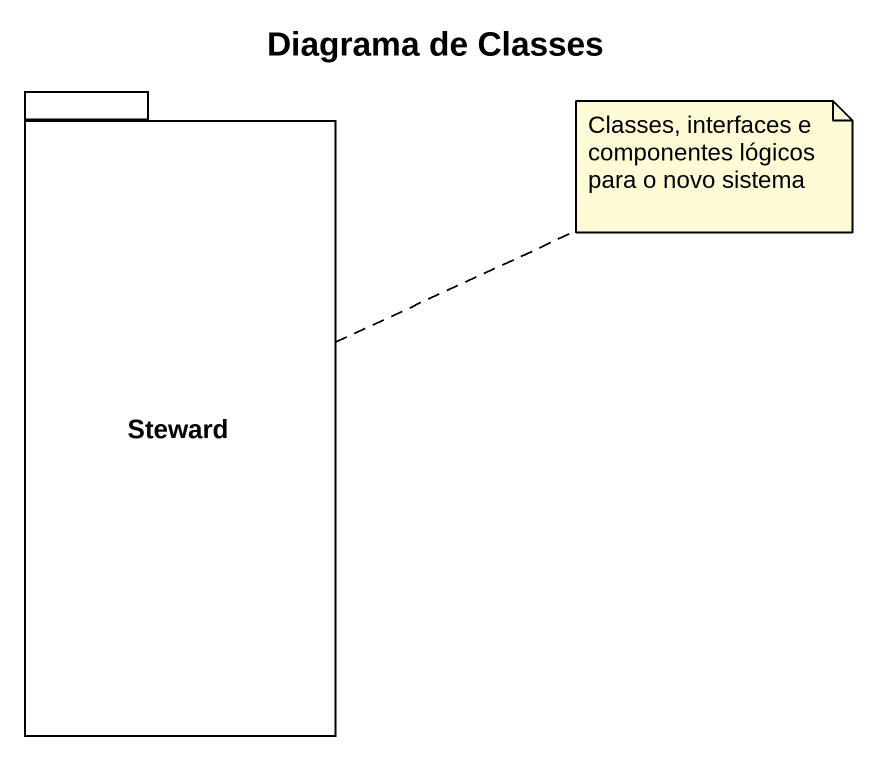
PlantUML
@startuml
title Diagrama de Classes
package Steward {
}
note right of Steward : Classes, interfaces e componentes lógicos para o novo sistema
@enduml
